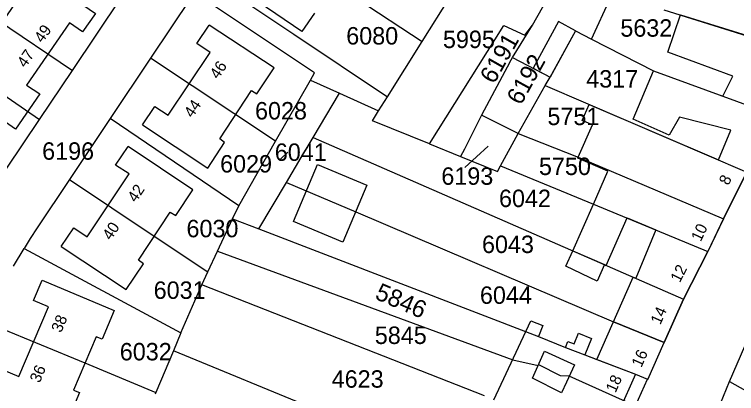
# Model space of a CAD drawing. Extents: x 191922 to 199923, y 328959 to 333350.
# Drawn here: x 196274.9 to 196386.6, y 331137.9 to 331196.6 of the extents above; entities that cross this region are included whole.
import ezdxf

# ---------------------------------------------------------------- set-up
doc = ezdxf.new("R2010")
doc.units = 0
for name, color, linetype in [('bouwvlak', 7, 'Continuous'), ('enkelbestemming', 7, 'Continuous'), ('Level 6', 7, 'Continuous'), ('maatvoering - maximum aantal wooneenheden', 7, 'Continuous'), ('recreatiewoning', 7, 'Continuous')]:
    doc.layers.add(name, color=color, linetype=linetype)

msp = doc.modelspace()

# ---------------------------------------------------------------- linework, layer by layer
at = {"layer": 'bouwvlak'}
for p, q in [((196344.58, 331172.9), (196348.21, 331176.21)), ((196317.2, 331175.26), (196316.1, 331174.17))]:
    msp.add_line(p, q, dxfattribs=at)
at = {"layer": 'Level 6'}
for p, q in [((196338.01, 331192.43), (196352.32, 331215.24)), ((196364.19, 331192.78), (196371.02, 331207.88)), ((196355.08, 331194.96), (196360.43, 331204.59)), ((196304.55, 331202.64), (196318.15, 331193.55)), ((196283.89, 331187.93), (196293.3, 331202.02)), ((196265.91, 331200.05), (196283.89, 331187.93)), ((196302.76, 331199.99), (196295.98, 331189.82)), ((196321.36, 331187.57), (196302.76, 331199.99)), ((196327.96, 331199.07), (196338.01, 331192.43)), ((196389.07, 331192.97), (196375.41, 331197.24)), ((196339.14, 331176.55), (196350.65, 331194.9)), ((196350.65, 331194.9), (196353.89, 331193.4)), ((196351.99, 331189.93), (196355.08, 331194.96)), ((196353.89, 331193.4), (196355.08, 331194.96)), ((196318.15, 331193.55), (196332.63, 331183.84)), ((196361.71, 331194.08), (196357.8, 331186.86)), ((196361.71, 331194.08), (196364.19, 331192.78)), ((196261.01, 331192.56), (196278.8, 331180.32)), ((196332.63, 331183.84), (196338.01, 331192.43)), ((196364.19, 331192.78), (196373.78, 331187.87)), ((196295.98, 331189.82), (196289.74, 331180.47)), ((196315.33, 331176.96), (196295.98, 331189.82)), ((196351.54, 331189.21), (196347.19, 331180.97)), ((196351.54, 331189.21), (196351.99, 331189.93)), ((196351.99, 331189.93), (196357.8, 331186.86)), ((196278.8, 331180.32), (196283.89, 331187.93)), ((196320.7, 331186.41), (196321.36, 331187.57)), ((196357.01, 331185.57), (196357.8, 331186.86)), ((196373.78, 331187.87), (196392.72, 331180.93)), ((196315.33, 331176.96), (196320.7, 331186.41)), ((196320.7, 331186.41), (196325.21, 331184.38)), ((196352.84, 331178.14), (196357.01, 331185.57)), ((196357.01, 331185.57), (196388.23, 331172.18)), ((196321.14, 331177.54), (196325.21, 331184.38)), ((196325.21, 331184.38), (196331.26, 331181.66)), ((196331.26, 331181.66), (196332.63, 331183.84)), ((196330.3, 331180.13), (196331.26, 331181.66)), ((196273.77, 331172.79), (196278.8, 331180.32)), ((196289.74, 331180.47), (196283.44, 331171.03)), ((196309.65, 331166.97), (196289.74, 331180.47)), ((196339.14, 331176.55), (196330.3, 331180.13)), ((196347.19, 331180.97), (196344.53, 331175.73)), ((196352.84, 331178.14), (196347.19, 331180.97)), ((196350.12, 331173.16), (196352.84, 331178.14)), ((196352.84, 331178.14), (196362.13, 331174.49)), ((196309.65, 331166.97), (196315.33, 331176.96)), ((196319.29, 331174.43), (196321.14, 331177.54)), ((196321.14, 331177.54), (196378.4, 331152.51)), ((196339.14, 331176.55), (196343.93, 331174.6)), ((196344.53, 331175.73), (196343.93, 331174.6)), ((196343.93, 331174.6), (196349.64, 331172.29)), ((196316.99, 331170.56), (196319.29, 331174.43)), ((196362.13, 331174.49), (196384.6, 331164.94)), ((196349.64, 331172.29), (196350.12, 331173.16)), ((196350.12, 331173.16), (196364.52, 331167.21)), ((196384.63, 331164.99), (196388.23, 331172.18)), ((196283.44, 331171.03), (196278.45, 331163.55)), ((196283.44, 331171.03), (196296.56, 331162.26)), ((196312.73, 331163.38), (196316.99, 331170.56)), ((196316.99, 331170.56), (196327.71, 331166.01)), ((196308.68, 331164.94), (196309.65, 331166.97)), ((196364.52, 331167.21), (196382.19, 331159.9)), ((196327.71, 331166.01), (196367.58, 331148.97)), ((196306.33, 331159.94), (196308.68, 331164.94)), ((196308.68, 331164.94), (196312.73, 331163.38)), ((196384.6, 331164.94), (196382.19, 331159.9)), ((196384.63, 331164.99), (196384.6, 331164.94)), ((196278.45, 331163.55), (196277.38, 331161.87)), ((196312.73, 331163.38), (196356, 331146.69)), ((196296.56, 331162.26), (196304.83, 331156.75)), ((196277.38, 331161.87), (196276.44, 331160.36)), ((196274.8, 331157.59), (196276.44, 331160.36)), ((196276.44, 331160.36), (196300.66, 331147.28)), ((196304.83, 331156.75), (196306.33, 331159.94)), ((196306.33, 331159.94), (196352, 331143.12)), ((196378.4, 331152.51), (196382.19, 331159.9)), ((196303.93, 331154.73), (196304.83, 331156.75)), ((196300.66, 331147.28), (196303.93, 331154.73)), ((196347.64, 331137.53), (196303.93, 331154.73)), ((196375.42, 331145.8), (196378.4, 331152.51)), ((196270.59, 331148.93), (196285.82, 331142.61)), ((196367.58, 331148.97), (196375.42, 331145.8)), ((196385.56, 331139.76), (196389.11, 331147.94)), ((196300.66, 331147.28), (196299.51, 331144.49)), ((196356, 331146.69), (196360.18, 331145.01)), ((196372.88, 331140.07), (196375.42, 331145.8)), ((196299.51, 331144.49), (196296.78, 331138.02)), ((196352.78, 331122.6), (196299.51, 331144.49)), ((196360.18, 331145.01), (196363.17, 331143.89)), ((196363.17, 331143.89), (196371, 331140.87)), ((196285.82, 331142.61), (196296.78, 331138.02)), ((196352, 331143.12), (196355.93, 331142.23)), ((196355.93, 331142.23), (196355.99, 331142.37)), ((196355.99, 331142.37), (196359.36, 331140.65)), ((196359.36, 331140.65), (196360.67, 331140.62)), ((196360.67, 331140.62), (196371.01, 331135.96)), ((196371, 331140.87), (196372.84, 331140.08)), ((196371.01, 331135.96), (196372.84, 331140.08)), ((196372.84, 331140.08), (196372.88, 331140.07)), ((196382.07, 331131.42), (196385.56, 331139.76)), ((196385.56, 331139.76), (196418.28, 331121.09)), ((196296.78, 331138.02), (196296.68, 331137.78))]:
    msp.add_line(p, q, dxfattribs=at)
at = {"layer": 'recreatiewoning'}
for p, q in [((196319.39, 331193.93), (196312.64, 331198.54)), ((196321.35, 331196.79), (196319.39, 331193.93)), ((196375.99, 331190.75), (196377.97, 331196.55)), ((196377.97, 331196.55), (196389.11, 331193.07)), ((196303.14, 331192.1), (196305.03, 331194.96)), ((196315.09, 331188.31), (196305.03, 331194.96)), ((196359.06, 331195.49), (196355.14, 331188.27)), ((196361.71, 331194.08), (196359.08, 331195.49)), ((196305.18, 331190.71), (196303.14, 331192.1)), ((196298.71, 331180.99), (196305.18, 331190.71)), ((196386.03, 331187.01), (196375.99, 331190.75)), ((196312.42, 331184.3), (196315.09, 331188.31)), ((196370.65, 331180.37), (196373.78, 331187.87)), ((196373.78, 331187.87), (196384.48, 331183.95)), ((196384.48, 331183.95), (196386.03, 331187.01)), ((196306.67, 331177.33), (196311.58, 331184.83)), ((196311.58, 331184.83), (196312.42, 331184.3)), ((196294.71, 331179.49), (196296.62, 331182.34)), ((196296.62, 331182.34), (196298.71, 331180.99)), ((196362.77, 331180.19), (196363.83, 331182.64)), ((196363.83, 331182.64), (196383.82, 331174.07)), ((196364.32, 331179.52), (196362.77, 331180.19)), ((196376.22, 331177.89), (196370.65, 331180.37)), ((196377.82, 331180.7), (196376.22, 331177.89)), ((196385.73, 331178.69), (196377.82, 331180.7)), ((196294.71, 331179.49), (196304.82, 331172.79)), ((196362.13, 331174.49), (196364.32, 331179.52)), ((196383.82, 331174.07), (196385.73, 331178.69)), ((196304.82, 331172.79), (196307.41, 331176.76)), ((196307.41, 331176.76), (196306.67, 331177.33)), ((196290.57, 331173.27), (196292.49, 331176.15)), ((196302.53, 331169.42), (196292.49, 331176.15)), ((196362.07, 331174.34), (196362.13, 331174.49)), ((196366.74, 331172.31), (196362.07, 331174.34)), ((196292.65, 331171.91), (196290.57, 331173.27)), ((196318.1, 331164.54), (196321.81, 331173.37)), ((196321.81, 331173.37), (196329.46, 331170.16)), ((196364.52, 331167.21), (196366.74, 331172.31)), ((196286.18, 331162.14), (196292.65, 331171.91)), ((196388.23, 331172.18), (196384.63, 331164.99)), ((196329.46, 331170.16), (196325.73, 331161.3)), ((196299.87, 331165.45), (196302.53, 331169.42)), ((196361.31, 331159.99), (196364.52, 331167.21)), ((196294.09, 331158.53), (196299.03, 331165.99)), ((196299.03, 331165.99), (196299.87, 331165.45)), ((196325.73, 331161.3), (196318.1, 331164.54)), ((196366.46, 331157.73), (196369.7, 331165.07)), ((196369.7, 331165.07), (196374.14, 331163.23)), ((196384.63, 331164.99), (196382.19, 331159.9)), ((196282.16, 331160.67), (196284.09, 331163.54)), ((196284.09, 331163.54), (196286.18, 331162.14)), ((196374.14, 331163.23), (196371.07, 331155.72)), ((196282.16, 331160.67), (196292.23, 331153.98)), ((196360.24, 331157.59), (196361.31, 331159.99)), ((196361.31, 331159.99), (196366.19, 331157.85)), ((196382.19, 331159.9), (196378.4, 331152.51)), ((196292.23, 331153.98), (196294.91, 331157.97)), ((196294.91, 331157.97), (196294.09, 331158.53)), ((196366.19, 331157.85), (196365.08, 331155.26)), ((196366.19, 331157.85), (196366.46, 331157.73)), ((196365.08, 331155.26), (196360.24, 331157.59)), ((196365, 331143.17), (196370.66, 331155.9)), ((196370.66, 331155.9), (196371.07, 331155.72)), ((196277.88, 331152.28), (196279.21, 331155.45)), ((196279.21, 331155.45), (196290.37, 331150.72)), ((196280.19, 331151.29), (196277.88, 331152.28)), ((196378.4, 331152.51), (196375.42, 331145.8)), ((196275.6, 331140.53), (196280.19, 331151.29)), ((196290.37, 331150.72), (196288.5, 331146.31)), ((196349.09, 331136.89), (196354.82, 331149.16)), ((196354.82, 331149.16), (196356.68, 331148.42)), ((196375.42, 331145.8), (196367.58, 331148.97)), ((196356.68, 331148.42), (196356, 331146.69)), ((196287.57, 331146.68), (196284.06, 331138.41)), ((196288.5, 331146.31), (196287.57, 331146.68)), ((196356, 331146.69), (196360.18, 331145.01)), ((196361.52, 331145.55), (196362.18, 331147.2)), ((196362.18, 331147.2), (196364.18, 331146.39)), ((196360.18, 331145.01), (196360.55, 331145.94)), ((196360.55, 331145.94), (196361.52, 331145.55)), ((196364.18, 331146.39), (196363.17, 331143.89)), ((196372.88, 331140.07), (196375.42, 331145.8)), ((196355.05, 331140.26), (196356.92, 331144.42)), ((196356.92, 331144.42), (196361.54, 331142.34)), ((196363.17, 331143.89), (196365, 331143.17)), ((196361.54, 331142.34), (196360.32, 331139.63)), ((196365, 331143.17), (196371, 331140.87)), ((196273.3, 331141.5), (196275.6, 331140.53)), ((196359.57, 331137.96), (196355.05, 331140.26)), ((196371, 331140.87), (196366.78, 331131.49)), ((196371, 331140.87), (196372.84, 331140.08)), ((196372.84, 331140.08), (196372.88, 331140.07)), ((196360.32, 331139.63), (196359.57, 331137.96)), ((196284.97, 331138.02), (196281.36, 331129.47)), ((196284.06, 331138.41), (196284.97, 331138.02))]:
    msp.add_line(p, q, dxfattribs=at)
for points in [[(196287.46, 331196.75), (196285.47, 331193.88), (196283.43, 331195.3), (196276.79, 331185.66), (196278.86, 331184.28), (196275.11, 331178.85), (196273.05, 331180.26), (196266.42, 331170.66), (196268.47, 331169.25), (196266.5, 331166.39), (196256.53, 331173.3), (196259.27, 331177.25), (196260.09, 331176.67), (196265.18, 331184.07), (196264.35, 331184.6), (196269.67, 331192.28), (196270.5, 331191.71), (196275.56, 331199.08), (196274.76, 331199.65), (196277.5, 331203.62), (196287.46, 331196.75)], [(196355.14, 331188.27), (196357.8, 331186.86), (196361.74, 331194.09)]]:
    msp.add_lwpolyline(points, dxfattribs=at)

# ---------------------------------------------------------------- texts
at = {"layer": 'enkelbestemming'}
for s, p in [('5632', (196368.65, 331193.15)), ('6080', (196326.25, 331191.94)), ('5995', (196341.21, 331191.39)), ('4317', (196363.38, 331185.27)), ('6028', (196312.14, 331180.33)), ('5751', (196357.37, 331179.45)), ('6196', (196279.21, 331174.09)), ('6041', (196315.2, 331173.91)), ('6029', (196306.74, 331172.11)), ('5750', (196356.06, 331171.72)), ('6193', (196340.96, 331170.21)), ('6042', (196349.88, 331166.76)), ('6030', (196301.54, 331162.08)), ('6043', (196347.25, 331159.64)), ('6031', (196296.46, 331152.54)), ('6044', (196346.93, 331151.77)), ('5845', (196330.67, 331145.55)), ('6032', (196291.22, 331143.01)), ('4623', (196324, 331138.78))]:
    msp.add_text(s, height=2.7, dxfattribs=at).set_placement(p)
for s, rotation, p in [('6191', 60.498, (196349.12, 331185.7)), ('6192', 60.951, (196353.27, 331182.41)), ('5846', 336.7713, (196330.53, 331152.6))]:
    msp.add_text(s, height=2.7, rotation=rotation, dxfattribs=at).set_placement(p)
at = {"layer": 'maatvoering - maximum aantal wooneenheden'}
for s, rotation, p in [('49', 55.4354, (196279.27, 331192.08)), ('47', 55.4354, (196276.62, 331188.23)), ('46', 56.3417, (196306.44, 331186.47)), ('44', 56.3417, (196302.46, 331180.48)), ('8', 63.358, (196385.36, 331170.02)), ('42', 56.469, (196293.72, 331167.36)), ('40', 56.469, (196289.84, 331161.51)), ('10', 64.3838, (196381.08, 331161.29)), ('12', 62.8451, (196377.85, 331154.94)), ('14', 66.0259, (196374.84, 331148.43)), ('38', 66.9745, (196282.14, 331147.19)), ('16', 66.2064, (196371.9, 331141.8)), ('36', 66.9745, (196278.82, 331139.41)), ('18', 65.7696, (196367.9, 331137.88))]:
    msp.add_text(s, height=1.75, rotation=rotation, dxfattribs=at).set_placement(p)

doc.saveas('drawing.dxf')
